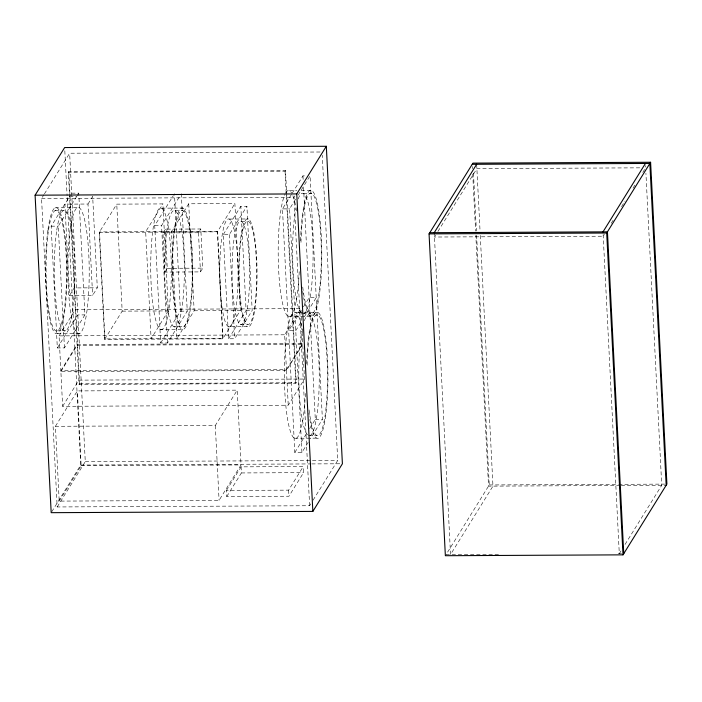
<?xml version="1.0" encoding="UTF-8"?>
<svg xmlns="http://www.w3.org/2000/svg" width="702" height="702" viewBox="0 0 702 702"><rect width="100%" height="100%" fill="white"/><g stroke="black" fill="none" stroke-linecap="round" stroke-linejoin="round"><path stroke-width="0.53" stroke-dasharray="3.51 2.63" d="M310.767 503.887L309.626 505.738L57.187 506.958L41.558 198.508L43.849 194.805M44.428 193.884L69.647 153.22L320.998 152.001M68.348 172.253L68.787 171.542L285.503 170.489L296.262 382.73L295.823 383.441L79.098 384.485L68.348 172.253L285.065 171.2L285.503 170.489M71.639 193.164L78.747 193.129L84.916 314.9L64.435 347.92L57.327 347.955L51.158 226.184L70.498 194.998M64.435 347.92L58.266 226.149L76.474 196.797M77.036 195.884L78.747 193.129M87.996 204.028L92.673 196.481L97.306 287.811L92.62 295.366L69.524 295.472L64.9 204.142L87.996 204.028L92.62 295.366M188.724 203.791L194.147 310.775L176.904 338.575L171.49 231.581L188.724 203.791L234.889 203.562L240.303 310.556L222.771 338.82L104.642 339.391L99.219 232.406L116.76 204.142L162.917 203.913L168.331 310.907L151.097 338.697L145.674 231.713L162.917 203.913M69.524 295.472L74.21 287.925L97.306 287.811M59.073 335.889L75.316 309.705L300.912 308.617L284.67 334.793L286.434 369.585L60.837 370.682L59.073 335.889L284.67 334.793M57.327 347.955L77.808 314.935L84.916 314.9M60.837 370.682L77.071 344.498L302.676 343.41L301.904 328.185M60.881 371.525L77.115 345.349L302.72 344.252L304.484 379.045L288.241 405.221L62.636 406.318L60.881 371.525L286.477 370.428L302.72 344.252M181.318 193.743L187.258 311.135L167.515 342.971L160.67 342.997L154.721 225.605L173.341 195.595M167.515 342.971L161.574 225.579L180.186 195.568M162.943 232.932L165.286 229.159L200.816 228.984L202.799 268.129L200.456 271.902L164.926 272.078L162.943 232.932L198.473 232.757L200.816 228.984M62.636 406.318L78.878 380.142L304.484 379.045M104.642 339.391L122.174 311.126L116.76 204.142M79.098 384.485L79.537 383.783L70.06 196.7M55.423 426.298L77.369 390.917L237.241 390.145L241.032 464.952L219.085 500.324L59.214 501.105L55.423 426.298L215.295 425.526L237.241 390.145M164.926 272.078L167.269 268.304L165.286 229.159M222.771 338.82L217.357 231.835L234.889 203.562M223.289 234.547L240.821 206.283L246.911 206.256L252.185 310.495L234.652 338.759L228.571 338.794L223.289 234.547L229.37 234.521L246.911 206.256M51.755 511.767L80.739 465.04L67.146 196.814M59.214 501.105L81.16 465.724L77.369 390.917M57.187 506.958L85.275 461.67L69.647 153.22M160.67 342.997L180.414 311.17L174.465 193.778M308.178 442.321L301.921 452.413L294.814 452.448L282.476 208.898L291.584 194.226M292.155 193.304L302.966 175.877L306.011 175.86M309.626 505.738L293.998 197.28L295.147 195.437M301.921 452.413L289.584 208.863L295.84 198.771M298.122 195.103L310.065 175.842L322.402 419.392L310.459 438.653M228.571 338.794L246.104 310.53L240.821 206.283M301.167 310.495L288.645 330.668L295.753 330.642L302.009 320.551M303.44 306.827L309.134 297.657L316.233 297.622L304.291 316.883M286.434 369.585L302.676 343.41M226.448 490.435L241.076 466.856L303.255 466.549L303.562 472.639L288.934 496.226L226.755 496.525L226.448 490.435L288.627 490.136L303.255 466.549M226.755 496.525L241.391 472.946L241.076 466.856M294.814 452.448L307.336 432.265M309.608 428.597L315.303 419.427L303.51 186.75M435.609 235.179L434.459 237.03L603.22 236.214L604.361 234.363M437.899 231.484L476.886 168.629L640.163 167.839M313.066 500.193L337.715 460.451L322.253 155.282M611.24 223.271L614.11 218.647M621.56 206.634L625.008 201.088M633.028 188.145L635.328 184.45M642.778 172.438L645.647 167.813L645.533 165.637M476.614 235.372L489.259 484.959L446.103 554.536L498.736 554.282M621.016 550.921L619.296 553.694L603 231.862M625.034 544.454L661.732 485.301L645.919 173.315M289.461 190.716L296.867 190.681M301.097 190.654L311.67 190.611M303.387 193.322L311.644 193.278M69.586 196.595L76.93 196.56M41.558 198.508L293.998 197.28M55.089 207.81L77.29 207.695M161.565 208.169L182.968 208.064M282.476 208.898L289.584 208.863M55.142 210.477L63.391 210.442M174.991 210.688L182.941 210.644M229.37 219.059L248.376 218.971M241.286 221.297L248.35 221.262M154.721 225.605L161.574 225.579M51.158 226.184L58.266 226.149M99.219 232.406L217.357 231.835M167.269 268.304L202.799 268.129M122.174 311.126L168.331 310.907M194.147 310.775L240.303 310.556M246.104 310.53L252.185 310.495M180.414 311.17L187.258 311.135M295.63 312.487L303.036 312.451M304.089 312.451L317.839 312.381M302.308 313.733L310.556 313.697M309.556 315.093L317.813 315.058M288.329 316.479L310.538 316.365M240.356 324.368A51.711 8.766 89.7 0 0 248.64 250.675A51.711 8.766 89.7 0 0 233.476 243.454A51.711 8.766 89.7 0 0 240.356 324.368L247.429 324.342A51.711 8.766 89.7 0 0 255.703 250.64A51.711 8.766 89.7 0 0 240.54 243.418A51.711 8.766 89.7 0 0 247.429 324.342M173.947 326.763A58.231 9.872 89.7 0 0 183.266 243.769A58.231 9.872 89.7 0 0 166.19 235.644A58.231 9.872 89.7 0 0 173.947 326.763L181.897 326.72A58.231 9.872 89.7 0 0 191.225 243.734A58.231 9.872 89.7 0 0 174.149 235.6A58.231 9.872 89.7 0 0 181.897 326.72M228.396 326.72A54.001 9.152 89.7 0 0 237.039 249.745A54.001 9.152 89.7 0 0 221.209 242.208A54.001 9.152 89.7 0 0 228.396 326.72L247.402 326.632A54.001 9.152 89.7 0 0 256.055 249.658A54.001 9.152 89.7 0 0 240.216 242.12A54.001 9.152 89.7 0 0 247.402 326.632M160.468 329.405A60.82 10.311 89.7 0 0 170.209 242.725A60.82 10.311 89.7 0 0 152.369 234.231A60.82 10.311 89.7 0 0 160.468 329.405L181.879 329.299A60.82 10.311 89.7 0 0 191.611 242.62A60.82 10.311 89.7 0 0 173.78 234.135A60.82 10.311 89.7 0 0 181.879 329.299M57.476 330.835L65.734 330.791M57.529 333.503L79.738 333.397M79.537 383.783L296.262 382.73M315.303 419.427L322.402 419.392M308.476 435.512L316.725 435.468M294.498 438.25L316.707 438.145M85.275 461.67L337.715 460.451M80.739 465.04L310.644 463.925M311.741 463.917L340.207 463.776M81.16 465.724L241.032 464.952M241.391 472.946L303.562 472.639M489.259 484.959L617.558 484.336M618.655 484.336L664.706 484.108M620.112 485.503L488.531 486.144L475.833 235.46M621.209 485.494L666.172 485.275M618.26 553.702L621.551 553.685M476.667 164.286L480.054 231.055M480.273 235.433L492.971 486.117L450.544 554.519L434.24 232.678M473.455 172.982L476.395 230.993M472.341 166.497L472.446 168.682M472.727 174.157L475.605 231.081M302.966 175.877L303.185 180.23M301.026 310.784L301.851 327.097M285.065 171.2L295.823 383.441M286.477 370.428L288.241 405.221M288.627 490.136L288.934 496.226M229.37 234.521L234.652 338.759M215.295 425.526L219.085 500.324M198.473 232.757L200.456 271.902M68.787 171.542L70.007 195.612M64.821 150.833L67.094 195.718M299.227 271.656A63.083 10.688 89.7 0 1 281.634 298.683A63.083 10.688 89.7 0 1 285.328 193.559M285.775 192.76A63.083 10.688 89.7 0 1 291.672 193.147M292.866 195.682A63.083 10.688 89.7 0 1 296.674 211.6M300.57 240.777A63.083 10.688 89.7 0 1 314.996 195.384A63.083 10.688 89.7 0 1 320.103 288.978A63.083 10.688 89.7 0 1 303.676 297.666M303.15 294.357A63.083 10.688 89.7 0 1 302.737 291.391M300.991 242.357A60.407 10.24 89.7 0 1 315.321 199.166A60.407 10.24 89.7 0 1 318.989 293.304A60.407 10.24 89.7 0 1 302.72 286.785M298.201 198.956A60.407 10.24 89.7 0 1 313.074 252.659A60.407 10.24 89.7 0 1 298.991 308.827A60.407 10.24 89.7 0 1 295.823 208.45M305.396 393.436A63.083 10.688 89.7 0 1 290.83 432.59A63.083 10.688 89.7 0 1 285.951 340.856A63.083 10.688 89.7 0 1 301.921 328.08M302.114 329.089A63.083 10.688 89.7 0 1 302.667 332.274M306.704 363.645A63.083 10.688 89.7 0 1 321.042 316.874A63.083 10.688 89.7 0 1 326.307 410.451A63.083 10.688 89.7 0 1 309.845 419.445M309.178 415.163A63.083 10.688 89.7 0 1 308.906 413.171M307.134 365.18A60.407 10.24 89.7 0 1 321.384 320.63A60.407 10.24 89.7 0 1 325.193 414.812A60.407 10.24 89.7 0 1 308.889 408.564M304.37 320.726A60.407 10.24 89.7 0 1 319.243 373.955A60.407 10.24 89.7 0 1 305.309 430.975A60.407 10.24 89.7 0 1 301.816 331.195M217.646 231.362L99.517 231.932L104.931 338.917L223.06 338.346L217.646 231.362M70.139 229.966A63.083 10.688 89.7 0 0 76.939 332.669A63.083 10.688 89.7 0 0 88.461 249.008A63.083 10.688 89.7 0 0 70.139 229.966M47.929 230.072A63.083 10.688 89.7 0 0 54.738 332.774A63.083 10.688 89.7 0 0 66.26 249.113A63.083 10.688 89.7 0 0 47.929 230.072M48.289 231.8A60.407 10.24 89.7 0 0 54.809 330.133A60.407 10.24 89.7 0 0 65.83 250.035A60.407 10.24 89.7 0 0 48.289 231.8M56.546 231.765A60.407 10.24 89.7 0 0 63.057 330.098A60.407 10.24 89.7 0 0 74.087 249.991A60.407 10.24 89.7 0 0 56.546 231.765"/><path stroke-width="1.05" d="M35.1 195.191L64.654 147.552L326.316 146.288L342.4 463.768L312.846 511.416L51.185 512.679L35.1 195.191L296.762 193.927L326.316 146.288M429.062 233.88L472.955 163.127L650.596 162.267L666.9 484.099L623.007 554.852L445.366 555.712L429.062 233.88L606.703 233.02L650.596 162.267M434.24 232.678L476.667 164.286M603 231.862L645.428 163.469M472.227 164.303L649.868 163.443L666.172 485.275M429.799 232.704L607.441 231.844L623.745 553.676M606.703 233.02L623.007 554.852M296.762 193.927L312.846 511.416"/></g></svg>
